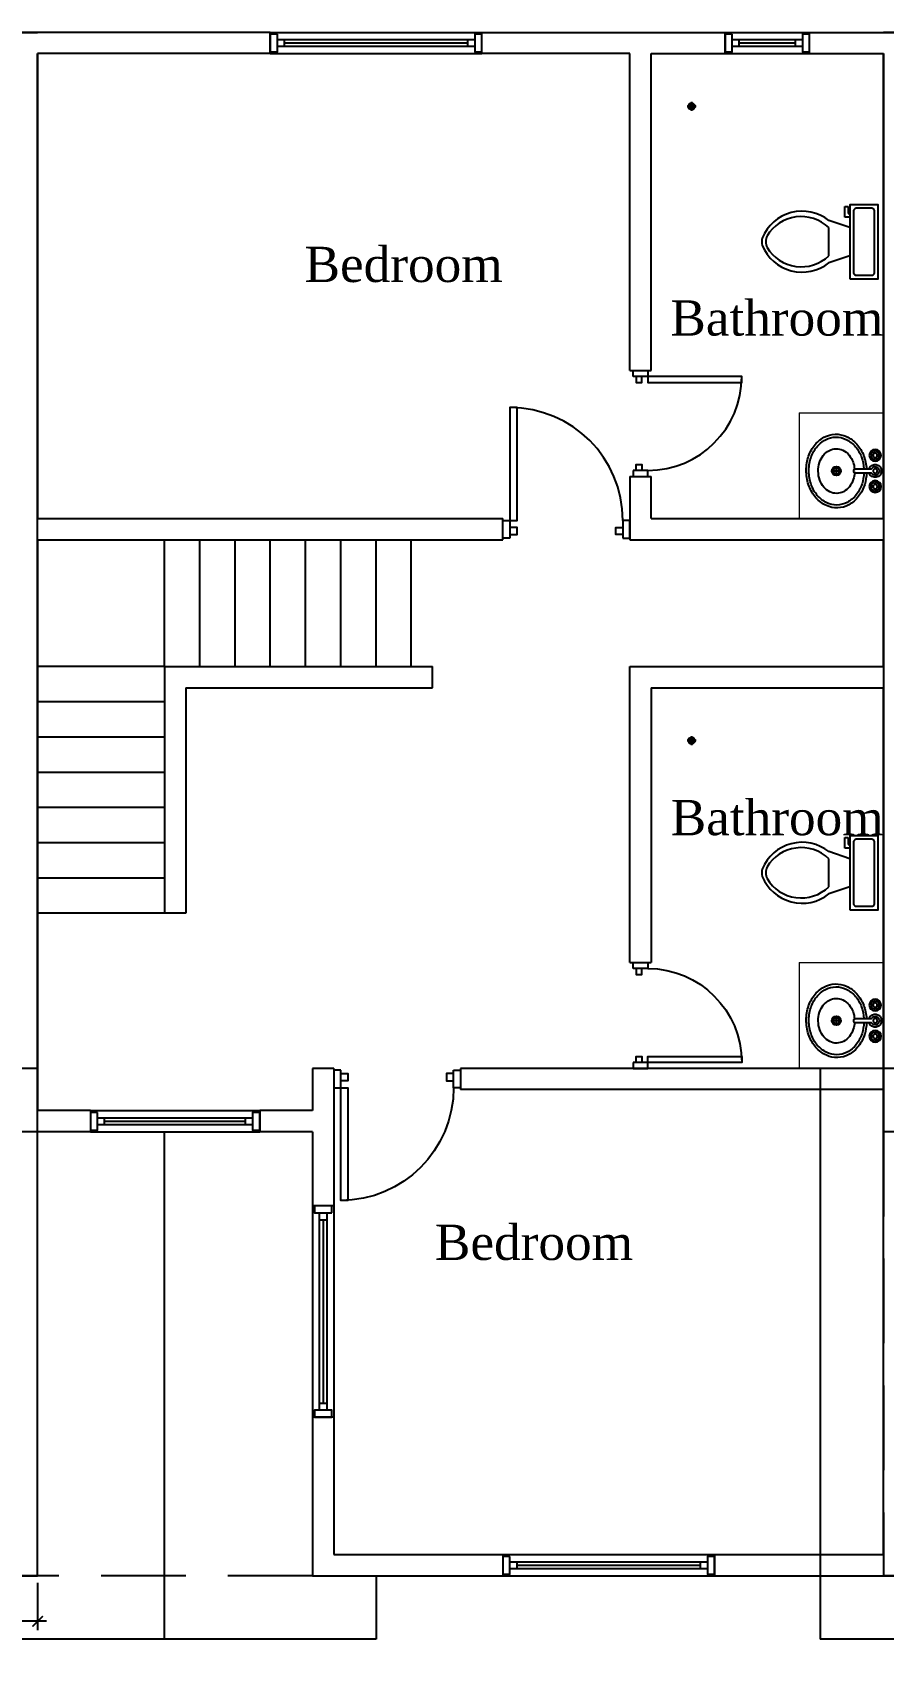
# Model space of a CAD drawing. Header units: inches. Extents: x 8172 to 11619, y -1386 to 1167.
# Drawn here: x 9187.2 to 9428.7, y 653.8 to 1112.5 of the extents above; entities that cross this region are included whole.
import ezdxf

# ---------------------------------------------------------------- set-up
doc = ezdxf.new("R2010")
doc.units = ezdxf.units.IN
doc.header["$LTSCALE"] = 48
doc.header["$MEASUREMENT"] = 0
doc.linetypes.add('Dashed', pattern=[0.75, 0.5, -0.25])
doc.layers.add('A-Door', color=3, linetype='Continuous', lineweight=13)
doc.layers.add('window', color=3, linetype='Continuous', lineweight=13)
for name, color, linetype in [('A-Flor-Strs', 12, 'Continuous'), ('A-PLUMBING', 6, 'Continuous'), ('A-Wall-Blow', 30, 'Continuous'), ('Ex-Fittings', 4, 'Continuous')]:
    doc.layers.add(name, color=color, linetype=linetype)
doc.styles.get("Standard").update_dxf_attribs({"font": 'romantic.ttf'})
doc.dimstyles.new('Aec_Arch_I', dxfattribs={"dimtxt": 4.5, "dimasz": 3, "dimexe": 2.5, "dimexo": 2, "dimgap": 2, "dimtad": 0, "dimdec": 0, "dimzin": 3, "dimdsep": 46, "dimlunit": 4, "dimtxsty": 'Standard', "dimblk1": 'ARCHTICK', "dimblk2": 'ARCHTICK', "dimsah": 1, "dimcen": 0.09375, "dimdle": 2.5, "dimclrd": 1, "dimclre": 1, "dimclrt": 256, "dimadec": 0, "dimazin": 0, "dimtfac": 0.75, "dimtdec": 0, "dimtmove": 2, "dimatfit": 3, "dimldrblk": 'ARCHTICK', "dimfxl": 1, "dimfrac": 1, "dimtolj": 1, "dimtzin": 0, "dimlwd": -1, "dimarcsym": 0})

# ---------------------------------------------------------------- blocks, each defined once
blk = doc.blocks.new('Faucet - Bathroom top')
for p, q in [((-4.107, 0.125), (-4.375, 0.125)), ((-3.75, 0.4788), (-3.75, 0.75)), ((-3.5, 0.482), (-3.5, 0.75)), ((-3.1461, 0.125), (-2.875, 0.125)), ((3.143, 0.125), (2.875, 0.125)), ((3.5, 0.4788), (3.5, 0.75)), ((3.75, 0.482), (3.75, 0.75)), ((4.1039, 0.125), (4.375, 0.125)), ((-4.1039, -0.125), (-4.375, -0.125)), ((-3.75, -0.4821), (-3.75, -0.75)), ((-3.5, -0.4789), (-3.5, -0.75)), ((-3.143, -0.125), (-2.875, -0.125)), ((-0.5, -0.8639), (-0.5, -4.5)), ((0.5, -4.5), (0.5, -0.8631)), ((3.1461, -0.125), (2.875, -0.125)), ((3.5, -0.4821), (3.5, -0.75)), ((3.75, -0.4789), (3.75, -0.75)), ((4.107, -0.125), (4.375, -0.125))]:
    blk.add_line(p, q)
for centre, radius in [((-3.625, 0), 1.375), ((-4.625, 0), 0.2795), ((-3.625, 0), 0.5), ((-3.625, 1), 0.2795), ((-2.625, 0), 0.2795), ((0, 0), 0.5), ((3.625, 0), 1.375), ((2.625, 0), 0.2795), ((3.625, 0), 0.5), ((3.625, 1), 0.2795), ((4.625, 0), 0.2795), ((-3.625, -1), 0.2795), ((3.625, -1), 0.2795)]:
    blk.add_circle(centre, radius)
for centre, radius, start, end in [((-3.625, 0), 1, 105.2407, 164.2093), ((-3.625, 0), 1, 16.44125, 74.07887), ((0, 0), 1.5, 289.6514, 250.3603), ((0, 0), 1, 300.3431, 239.7554), ((3.625, 0), 1, 106.12, 164.0884), ((3.625, 0), 1, 16.23422, 73.90469), ((-3.625, 0), 1, 196.2342, 253.9047), ((-3.625, 0), 1, 286.12, 344.0884), ((3.625, 0), 1, 196.4413, 254.0789), ((3.625, 0), 1, 285.2407, 344.2093), ((0, -4.5), 0.5, 180, 0)]:
    blk.add_arc(centre, radius, start, end)
blk = doc.blocks.new('Toilet - top')
for p, q in [((9.5, -6), (9.5, -2)), ((-10, -8.5), (-8, -8.5)), ((-10, -9.5), (-10, -8.5)), ((-8, -8.5), (-8, -8)), ((-7, -8), (-7, -9.5)), ((-4, -8), (-6, -14)), ((4, -8), (6, -14)), ((-7, -9.5), (-10, -9.5)), ((4, -14), (-4, -14))]:
    blk.add_line(p, q)
blk.add_lwpolyline([(10.5, -8), (10.5, 0), (-10.5, 0), (-10.5, -8)], close=True)
for points in [[(-9.5, -2), (-9.5, -6)], [(8.5, -1), (-8.5, -1)], [(-8.5, -7), (8.5, -7)]]:
    blk.add_lwpolyline(points)
for centre, radius, start, end in [((-8.62, -1.88), 0.884, 81.8699, 188.1301), ((8.62, -1.88), 0.884, 351.8699, 98.1301), ((-8.62, -6.12), 0.884, 171.8699, 278.1301), ((8.62, -6.12), 0.884, 261.8699, 8.1301), ((3.52, -21.58), 12.17, 141.4691, 247.9714), ((4.2, -21.82), 11.33, 136.3677, 238.9468), ((-3.52, -21.58), 12.17, 292.0284, 38.5307), ((-4.2, -21.82), 11.33, 301.053, 43.6321), ((0, -27.88), 4, 245.7318, 294.2682), ((0, -29), 4, 254.8605, 285.1395)]:
    blk.add_arc(centre, radius, start, end)
blk = doc.blocks.new('*U44')
at = {"layer": 'A-Door', "color": 3, "linetype": 'Continuous', "lineweight": -3}
for points in [[(2, 5), (4, 5), (4, 37), (2, 37)], [(2, 0), (0, 0), (0, 5), (2, 5)], [(34, 0), (36, 0), (36, 5), (34, 5)], [(2, 1), (4, 1), (4, 3), (2, 3)], [(34, 1), (32, 1), (32, 3), (34, 3)]]:
    blk.add_lwpolyline(points, close=True, dxfattribs=at)
blk.add_arc((2, 5), 32, 0, 90, dxfattribs=at)
blk = doc.blocks.new('_ArchTick')
at = {"color": 0, "linetype": 'ByBlock', "const_width": 0.15}
blk.add_lwpolyline([(-0.5, -0.5), (0.5, 0.5)], dxfattribs=at)
blk = doc.blocks.new('*D74')
at = {"color": 1, "lineweight": -2}
for p, q in [((9134.68, 672.52), (9134.68, 659.1)), ((9188.68, 672.52), (9188.68, 659.1))]:
    blk.add_line(p, q, dxfattribs=at)
at = {"color": 1}
for p, q in [((9132.18, 661.6), (9151.39, 661.6)), ((9191.18, 661.6), (9171.97, 661.6))]:
    blk.add_line(p, q, dxfattribs=at)
at = {"layer": 'DefPoints', "color": 0}
for p in [(9134.68, 674.52), (9188.68, 674.52), (9134.68, 661.6)]:
    blk.add_point(p, dxfattribs=at)
at = {"color": 1, "xscale": 3, "yscale": 3, "zscale": 3, "rotation": 180}
blk.add_blockref('_ArchTick', (9134.68, 661.6), dxfattribs=at)
at = {"color": 1, "xscale": 3, "yscale": 3, "zscale": 3}
blk.add_blockref('_ArchTick', (9188.68, 661.6), dxfattribs=at)
at = {"char_height": 4.5, "attachment_point": 5}
for s, insert in [('\\A1;4\'-6"', (9161.68, 665.91)), ('\\A1;[1350]', (9161.68, 656.79))]:
    blk.add_mtext(s, dxfattribs=dict(at, insert=insert))

msp = doc.modelspace()

# ---------------------------------------------------------------- linework, layer by layer
for p, q in [((9374.21, 1092.8), (9374.21, 1090.25)), ((9375.49, 1091.52), (9372.94, 1091.52)), ((9428.68, 908.52), (9428.68, 926.52)), ((9374.21, 912.8), (9374.21, 910.25)), ((9375.49, 911.52), (9372.94, 911.52))]:
    msp.add_line(p, q)
at = {"color": 3, "lineweight": 0}
for p, q in [((9404.68, 1004.52), (9404.68, 974.52)), ((9404.68, 1004.52), (9428.68, 1004.52)), ((9404.68, 848.52), (9404.68, 818.52)), ((9404.68, 848.52), (9428.68, 848.52))]:
    msp.add_line(p, q, dxfattribs=at)
at = {"color": 4}
for p, q in [((9410.68, 818.52), (9410.68, 656.52)), ((9428.68, 818.52), (9410.68, 818.52)), ((9224.68, 656.52), (9224.68, 800.52)), ((9284.68, 674.52), (9284.68, 656.52)), ((9284.68, 656.52), (9164.68, 656.52)), ((9530.68, 656.52), (9410.68, 656.52))]:
    msp.add_line(p, q, dxfattribs=at)
at = {"color": 8, "linetype": 'Dashed'}
for p, q in [((9428.68, 800.52), (9428.68, 674.52)), ((9266.68, 674.52), (9182.68, 674.52)), ((9512.68, 674.52), (9428.68, 674.52))]:
    msp.add_line(p, q, dxfattribs=at)
for centre, radius in [((9374.21, 1091.52), 0.939), ((9374.21, 1091.52), 0.527), ((9374.21, 911.52), 0.939), ((9374.21, 911.52), 0.527)]:
    msp.add_circle(centre, radius)
at = {"layer": 'A-Flor-Strs'}
for p, q in [((9224.68, 932.52), (9224.68, 968.52)), ((9234.68, 932.52), (9234.68, 968.52)), ((9244.68, 932.52), (9244.68, 968.52)), ((9254.68, 932.52), (9254.68, 968.52)), ((9264.68, 932.52), (9264.68, 968.52)), ((9274.68, 932.52), (9274.68, 968.52)), ((9284.68, 932.52), (9284.68, 968.52)), ((9294.68, 932.52), (9294.68, 968.52)), ((9224.68, 932.52), (9188.68, 932.52)), ((9224.68, 922.52), (9188.68, 922.52)), ((9224.68, 912.52), (9188.68, 912.52)), ((9224.68, 902.52), (9188.68, 902.52)), ((9224.68, 892.52), (9188.68, 892.52)), ((9224.68, 882.52), (9188.68, 882.52)), ((9224.68, 872.52), (9188.68, 872.52)), ((9230.68, 862.52), (9188.68, 862.52))]:
    msp.add_line(p, q, dxfattribs=at)
at = {"layer": 'A-Wall-Blow'}
for p, q in [((9161.68, 1112.52), (9188.68, 1112.52)), ((9254.68, 1112.52), (9182.68, 1112.52)), ((9254.68, 1106.52), (9254.68, 1112.52)), ((9314.68, 1112.52), (9383.68, 1112.52)), ((9314.68, 1106.52), (9314.68, 1112.52)), ((9383.68, 1106.52), (9383.68, 1112.52)), ((9407.68, 1112.52), (9434.68, 1112.52)), ((9407.68, 1106.52), (9407.68, 1112.52)), ((9500.68, 1112.52), (9428.68, 1112.52)), ((9188.68, 782.84), (9188.68, 1106.52)), ((9254.68, 1106.52), (9188.68, 1106.52)), ((9188.68, 1106.52), (9188.68, 974.52)), ((9356.68, 1106.52), (9314.68, 1106.52)), ((9356.68, 1016.52), (9356.68, 1106.52)), ((9362.68, 1016.52), (9362.68, 1106.52)), ((9362.68, 1106.52), (9383.68, 1106.52)), ((9407.68, 1106.52), (9428.68, 1106.52)), ((9428.68, 974.52), (9428.68, 1106.52)), ((9428.68, 1106.52), (9428.68, 968.52)), ((9356.68, 1016.52), (9362.68, 1016.52)), ((9356.68, 986.52), (9362.68, 986.52)), ((9356.68, 986.52), (9356.68, 968.52)), ((9362.68, 974.52), (9362.68, 986.52)), ((9188.68, 974.52), (9320.68, 974.52)), ((9320.68, 968.52), (9320.68, 974.52)), ((9362.68, 974.52), (9428.68, 974.52)), ((9188.68, 968.52), (9320.68, 968.52)), ((9188.68, 968.52), (9188.68, 806.52)), ((9356.68, 968.52), (9428.68, 968.52)), ((9428.68, 932.52), (9428.68, 968.52)), ((9428.68, 968.52), (9428.68, 800.52)), ((9224.68, 932.52), (9300.68, 932.52)), ((9224.68, 932.52), (9224.68, 862.52)), ((9300.68, 926.52), (9300.68, 932.52)), ((9356.68, 848.52), (9356.68, 932.52)), ((9356.68, 932.52), (9428.68, 932.52)), ((9362.68, 932.52), (9428.68, 932.52)), ((9230.68, 926.52), (9300.68, 926.52)), ((9230.68, 926.52), (9230.68, 862.52)), ((9362.68, 926.52), (9362.68, 848.52)), ((9362.68, 926.52), (9428.68, 926.52)), ((9428.68, 794.84), (9428.68, 926.52)), ((9356.68, 848.52), (9362.68, 848.52)), ((9188.68, 818.52), (9062.68, 818.52)), ((9188.68, 674.52), (9188.68, 818.52)), ((9272.68, 818.52), (9266.68, 818.52)), ((9266.68, 818.52), (9266.68, 806.52)), ((9272.68, 818.52), (9272.68, 779.52)), ((9308.68, 818.52), (9308.68, 812.52)), ((9434.68, 818.52), (9308.68, 818.52)), ((9428.68, 812.52), (9308.68, 812.52)), ((9428.68, 680.52), (9428.68, 812.52)), ((9203.68, 806.52), (9188.68, 806.52)), ((9203.68, 806.52), (9203.68, 800.52)), ((9266.68, 806.52), (9251.68, 806.52)), ((9251.68, 806.52), (9251.68, 800.52)), ((9203.68, 800.52), (9182.68, 800.52)), ((9266.68, 800.52), (9251.68, 800.52)), ((9266.68, 800.52), (9266.68, 779.52)), ((9449.68, 800.52), (9428.68, 800.52)), ((9272.68, 779.52), (9266.68, 779.52)), ((9266.68, 719.52), (9266.68, 674.52)), ((9272.68, 719.52), (9266.68, 719.52)), ((9272.68, 719.52), (9272.68, 680.52)), ((9272.68, 680.52), (9320.68, 680.52)), ((9320.68, 680.52), (9320.68, 674.52)), ((9380.68, 680.52), (9428.68, 680.52)), ((9380.68, 680.52), (9380.68, 674.52)), ((9134.68, 674.52), (9188.68, 674.52)), ((9266.68, 674.52), (9320.68, 674.52)), ((9380.68, 674.52), (9434.68, 674.52))]:
    msp.add_line(p, q, dxfattribs=at)
at = {"layer": 'Ex-Fittings'}
for p, q in [((9416.13, 988.02), (9414.42, 988.02)), ((9415.28, 987.17), (9415.27, 988.88)), ((9416.13, 832.02), (9414.42, 832.02)), ((9415.28, 831.17), (9415.27, 832.88))]:
    msp.add_line(p, q, dxfattribs=at)
for points in [[(9423.83, 987.44, -0.064433), (9423.3, 984.21, -0.090016), (9421.58, 980.85, -0.104469), (9418.8, 978.44, -0.117634), (9415.64, 977.57, -0.117634), (9412.43, 978.22, -0.104469), (9409.48, 980.42, -0.090016), (9407.53, 983.66, -0.08192), (9406.72, 987.72, -0.08192), (9407.25, 991.83, -0.090016), (9408.96, 995.2, -0.104469), (9411.75, 997.6, -0.117634), (9414.9, 998.47, -0.117634), (9418.12, 997.83, -0.104469), (9421.06, 995.62, -0.090016), (9423.01, 992.39, -0.075306), (9423.81, 988.66, -0.075306)], [(9423.08, 987.43, -0.06591), (9422.54, 984.37, -0.089562), (9420.92, 981.3, -0.104678), (9418.33, 979.13, -0.118622), (9415.44, 978.38, -0.118622), (9412.52, 979.03, -0.104678), (9409.86, 981.11, -0.089562), (9408.14, 984.12, -0.081185), (9407.45, 987.89, -0.081185), (9408.01, 991.67, -0.089562), (9409.63, 994.75, -0.104678), (9412.21, 996.92, -0.118622), (9415.11, 997.66, -0.118622), (9418.03, 997.01, -0.104678), (9420.68, 994.93, -0.089562), (9422.41, 991.92, -0.070574), (9423.07, 988.66, -0.070574)], [(9420.42, 987.55, -0.063793), (9420.06, 985.61, -0.089718), (9418.98, 983.59, -0.104607), (9417.27, 982.17, -0.118283), (9415.36, 981.68, -0.118283), (9413.44, 982.12, -0.104607), (9411.69, 983.49, -0.089718), (9410.56, 985.47, -0.081436), (9410.12, 987.95, -0.081436), (9410.49, 990.44, -0.089718), (9411.56, 992.45, -0.104607), (9413.27, 993.87, -0.118283), (9415.18, 994.36, -0.118283), (9417.11, 993.93, -0.104607), (9418.86, 992.56, -0.089718), (9419.99, 990.57, -0.067602), (9420.41, 988.52, -0.067602)], [(9423.83, 831.44, -0.064433), (9423.3, 828.21, -0.090016), (9421.58, 824.85, -0.104469), (9418.8, 822.44, -0.117634), (9415.64, 821.57, -0.117634), (9412.43, 822.22, -0.104469), (9409.48, 824.42, -0.090016), (9407.53, 827.66, -0.08192), (9406.72, 831.72, -0.08192), (9407.25, 835.83, -0.090016), (9408.96, 839.2, -0.104469), (9411.75, 841.6, -0.117634), (9414.9, 842.47, -0.117634), (9418.12, 841.83, -0.104469), (9421.06, 839.62, -0.090016), (9423.01, 836.39, -0.075306), (9423.81, 832.66, -0.075306)], [(9423.08, 831.43, -0.06591), (9422.54, 828.37, -0.089562), (9420.92, 825.3, -0.104678), (9418.33, 823.13, -0.118622), (9415.44, 822.38, -0.118622), (9412.52, 823.03, -0.104678), (9409.86, 825.11, -0.089562), (9408.14, 828.12, -0.081185), (9407.45, 831.89, -0.081185), (9408.01, 835.67, -0.089562), (9409.63, 838.75, -0.104678), (9412.21, 840.92, -0.118622), (9415.11, 841.66, -0.118622), (9418.03, 841.01, -0.104678), (9420.68, 838.93, -0.089562), (9422.41, 835.92, -0.070574), (9423.07, 832.66, -0.070574)], [(9420.42, 831.55, -0.063793), (9420.06, 829.61, -0.089718), (9418.98, 827.59, -0.104607), (9417.27, 826.17, -0.118283), (9415.36, 825.68, -0.118283), (9413.44, 826.12, -0.104607), (9411.69, 827.49, -0.089718), (9410.56, 829.47, -0.081436), (9410.12, 831.95, -0.081436), (9410.49, 834.44, -0.089718), (9411.56, 836.45, -0.104607), (9413.27, 837.87, -0.118283), (9415.18, 838.36, -0.118283), (9417.11, 837.93, -0.104607), (9418.86, 836.56, -0.089718), (9419.99, 834.57, -0.067602), (9420.41, 832.52, -0.067602)]]:
    msp.add_lwpolyline(points, format="xyb", dxfattribs=at)
for centre, radius in [((9415.27, 988.02), 1.28), ((9415.27, 988.02), 0.854), ((9415.27, 832.02), 1.28), ((9415.27, 832.02), 0.854)]:
    msp.add_circle(centre, radius, dxfattribs=at)
at = {"layer": 'window', "color": 3, "linetype": 'Continuous', "lineweight": -3}
for p, q in [((9254.68, 1112.52), (9314.68, 1112.52)), ((9258.68, 1108.52), (9258.68, 1110.52)), ((9310.68, 1108.52), (9310.68, 1110.52)), ((9383.68, 1112.52), (9407.68, 1112.52)), ((9387.68, 1108.52), (9387.68, 1110.52)), ((9403.68, 1108.52), (9403.68, 1110.52)), ((9254.68, 1106.52), (9314.68, 1106.52)), ((9258.68, 1109.52), (9310.68, 1109.52)), ((9383.68, 1106.52), (9407.68, 1106.52)), ((9387.68, 1109.52), (9403.68, 1109.52)), ((9203.68, 806.52), (9251.68, 806.52)), ((9207.68, 802.52), (9207.68, 804.52)), ((9207.68, 803.52), (9247.68, 803.52)), ((9247.68, 802.52), (9247.68, 804.52)), ((9203.68, 800.52), (9251.68, 800.52)), ((9266.68, 779.52), (9266.68, 719.52)), ((9268.68, 775.52), (9270.68, 775.52)), ((9269.68, 775.52), (9269.68, 723.52)), ((9272.68, 779.52), (9272.68, 719.52)), ((9268.68, 723.52), (9270.68, 723.52)), ((9320.68, 680.52), (9380.68, 680.52)), ((9320.68, 674.52), (9380.68, 674.52)), ((9324.68, 676.52), (9324.68, 678.52)), ((9324.68, 677.52), (9376.68, 677.52)), ((9376.68, 676.52), (9376.68, 678.52))]:
    msp.add_line(p, q, dxfattribs=at)
for points in [[(9256.68, 1112.02), (9254.68, 1112.02), (9254.68, 1107.02), (9256.68, 1107.02)], [(9256.68, 1108.52), (9256.68, 1110.52), (9312.68, 1110.52), (9312.68, 1108.52)], [(9314.68, 1112.02), (9312.68, 1112.02), (9312.68, 1107.02), (9314.68, 1107.02)], [(9385.68, 1112.02), (9383.68, 1112.02), (9383.68, 1107.02), (9385.68, 1107.02)], [(9385.68, 1108.52), (9385.68, 1110.52), (9405.68, 1110.52), (9405.68, 1108.52)], [(9407.68, 1112.02), (9405.68, 1112.02), (9405.68, 1107.02), (9407.68, 1107.02)], [(9205.68, 806.02), (9203.68, 806.02), (9203.68, 801.02), (9205.68, 801.02)], [(9205.68, 802.52), (9205.68, 804.52), (9249.68, 804.52), (9249.68, 802.52)], [(9251.68, 806.02), (9249.68, 806.02), (9249.68, 801.02), (9251.68, 801.02)], [(9272.18, 777.52), (9272.18, 779.52), (9267.18, 779.52), (9267.18, 777.52)], [(9268.68, 777.52), (9270.68, 777.52), (9270.68, 721.52), (9268.68, 721.52)], [(9272.18, 719.52), (9272.18, 721.52), (9267.18, 721.52), (9267.18, 719.52)], [(9322.68, 680.02), (9320.68, 680.02), (9320.68, 675.02), (9322.68, 675.02)], [(9380.68, 680.02), (9378.68, 680.02), (9378.68, 675.02), (9380.68, 675.02)], [(9322.68, 676.52), (9322.68, 678.52), (9378.68, 678.52), (9378.68, 676.52)]]:
    msp.add_lwpolyline(points, close=True, dxfattribs=at)

# ---------------------------------------------------------------- block references
at = {"layer": 'A-Door', "color": 3, "linetype": 'Continuous', "lineweight": -3, "yscale": 0.8333333333333334, "zscale": 0.8333333333333334, "rotation": 270}
for p, xscale in [((9357.6, 1016.52), 0.8333333333333334), ((9357.6, 818.52), -0.8333333333333334)]:
    msp.add_blockref('*U44', p, dxfattribs=dict(at, xscale=xscale))
at = {"layer": 'A-Door', "color": 3, "linetype": 'Continuous', "lineweight": -3}
msp.add_blockref('*U44', (9320.68, 969.02), dxfattribs=at)
at = {"layer": 'A-Door', "color": 3, "linetype": 'Continuous', "lineweight": -3, "xscale": -1, "rotation": 180}
msp.add_blockref('*U44', (9272.68, 818.02), dxfattribs=at)
at = {"layer": 'A-PLUMBING', "rotation": 270}
for p in [(9427.12, 1053.11), (9427.12, 874.02)]:
    msp.add_blockref('Toilet - top', p, dxfattribs=at)
at = {"layer": 'Ex-Fittings', "xscale": -1.220474881897178, "yscale": 1.220474881894461, "zscale": 1.220474881894648, "rotation": 270.1692424871851}
for p in [(9426.28, 988.05), (9426.28, 832.05)]:
    msp.add_blockref('Faucet - Bathroom top', p, dxfattribs=at)

# ---------------------------------------------------------------- texts
at = {"char_height": 10, "attachment_point": 1}
for s, insert in [('Bedroom', (9264.39, 1051.67)), ('Bathroom', (9368.16, 1036.47)), ('Bathroom', (9368.27, 894.69)), ('Bedroom', (9301.38, 774.15))]:
    msp.add_mtext_dynamic_manual_height_columns(s, width=81.687, gutter_width=1, heights=[0], dxfattribs=dict(at, insert=insert))

# ---------------------------------------------------------------- dimensions: what is measured, and where the dimension line sits
dim = msp.add_linear_dim(base=(9134.68, 661.6), p1=(9188.68, 674.52), p2=(9134.68, 674.52), dimstyle='Aec_Arch_I', override={"dimpost": '\\X'})
dim.commit()
dim.dimension.update_dxf_attribs({"geometry": '*D74', "text_midpoint": (9161.68, 661.6)})

doc.saveas('drawing.dxf')
